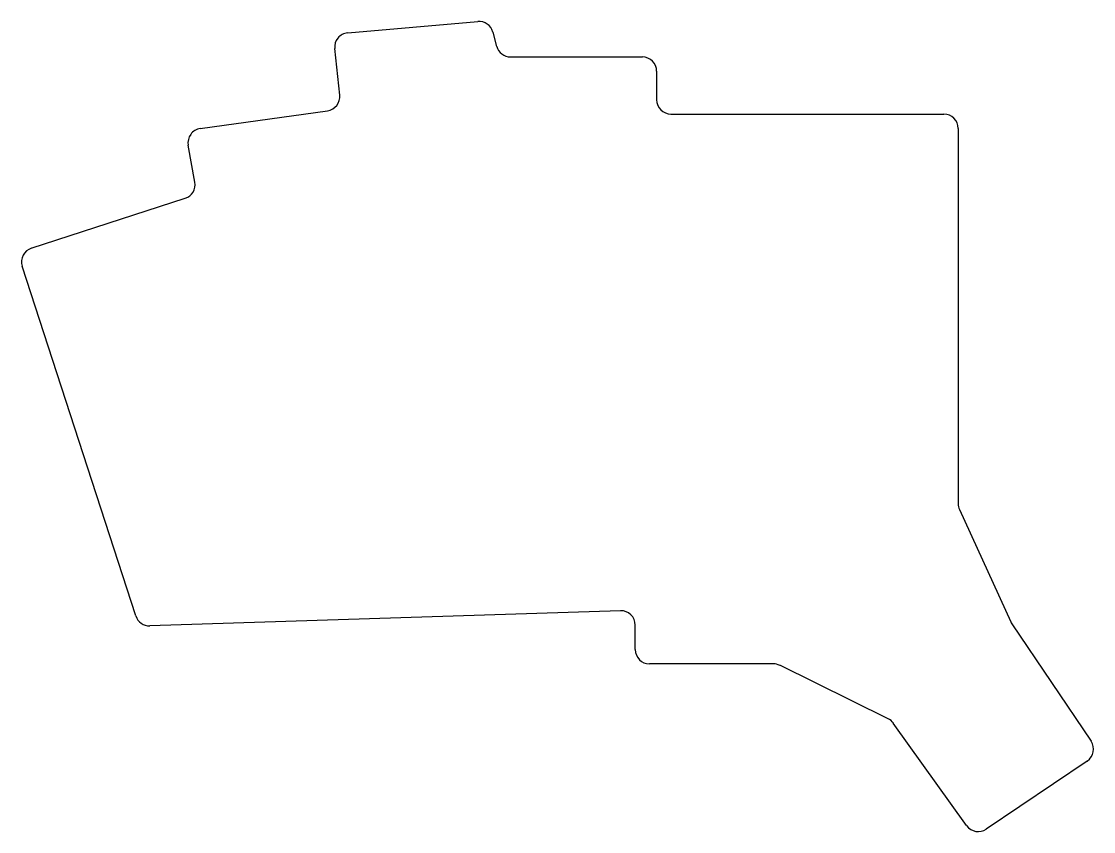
# Model space of a CAD drawing. Header units: millimetres. Extents: x 126 to 276, y -192 to -79.
import ezdxf

# ---------------------------------------------------------------- set-up
doc = ezdxf.new("R2010")
doc.units = ezdxf.units.MM

msp = doc.modelspace()

# ---------------------------------------------------------------- linework, layer by layer
for p, q in [((171.98, -80.3), (190.19, -78.7)), ((192.3, -80.18), (192.83, -82.19)), ((170.86, -89.01), (170.16, -82.5)), ((194.77, -83.67), (213.23, -83.67)), ((215.23, -85.67), (215.23, -89.67)), ((151.34, -93.71), (169.15, -91.21)), ((217.23, -91.67), (255.43, -91.67)), ((257.43, -93.67), (257.43, -146.23)), ((150.58, -101.2), (149.65, -96.04)), ((127.69, -110.46), (149.23, -103.46)), ((142.32, -161.96), (126.41, -112.98)), ((257.61, -147.07), (264.79, -162.77)), ((210.17, -161.23), (144.28, -163.34)), ((212.23, -166.67), (212.23, -163.23)), ((264.96, -163.06), (276.05, -179.5)), ((231.57, -168.67), (214.23, -168.67)), ((247.62, -176.35), (232.45, -168.87)), ((258.62, -191.32), (248.36, -176.98)), ((275.51, -182.28), (261.37, -191.82))]:
    msp.add_line(p, q)
for centre, start, end in [((190.36, -80.7), 15.0162, 95), ((172.15, -82.29), 95, 186.126), ((194.77, -81.67), 195.0162, 270), ((213.23, -85.67), 0, 90), ((168.87, -89.22), 278, 6.126), ((217.23, -89.67), 180, 270), ((255.43, -93.67), 0, 90), ((151.62, -95.69), 98, 190.2517), ((148.62, -101.56), 288, 10.2517), ((128.31, -112.36), 108, 198), ((259.43, -146.23), 180, 204.5721), ((144.22, -161.34), 198, 271.8278), ((210.23, -163.23), 0, 91.8278), ((266.61, -161.94), 204.5721, 214), ((214.23, -166.67), 180, 270), ((231.57, -170.67), 63.773, 90), ((246.74, -178.14), 35.5788, 63.773), ((274.39, -180.62), 304, 34), ((260.25, -190.16), 215.5788, 304)]:
    msp.add_arc(centre, 2, start, end)

doc.saveas('drawing.dxf')
